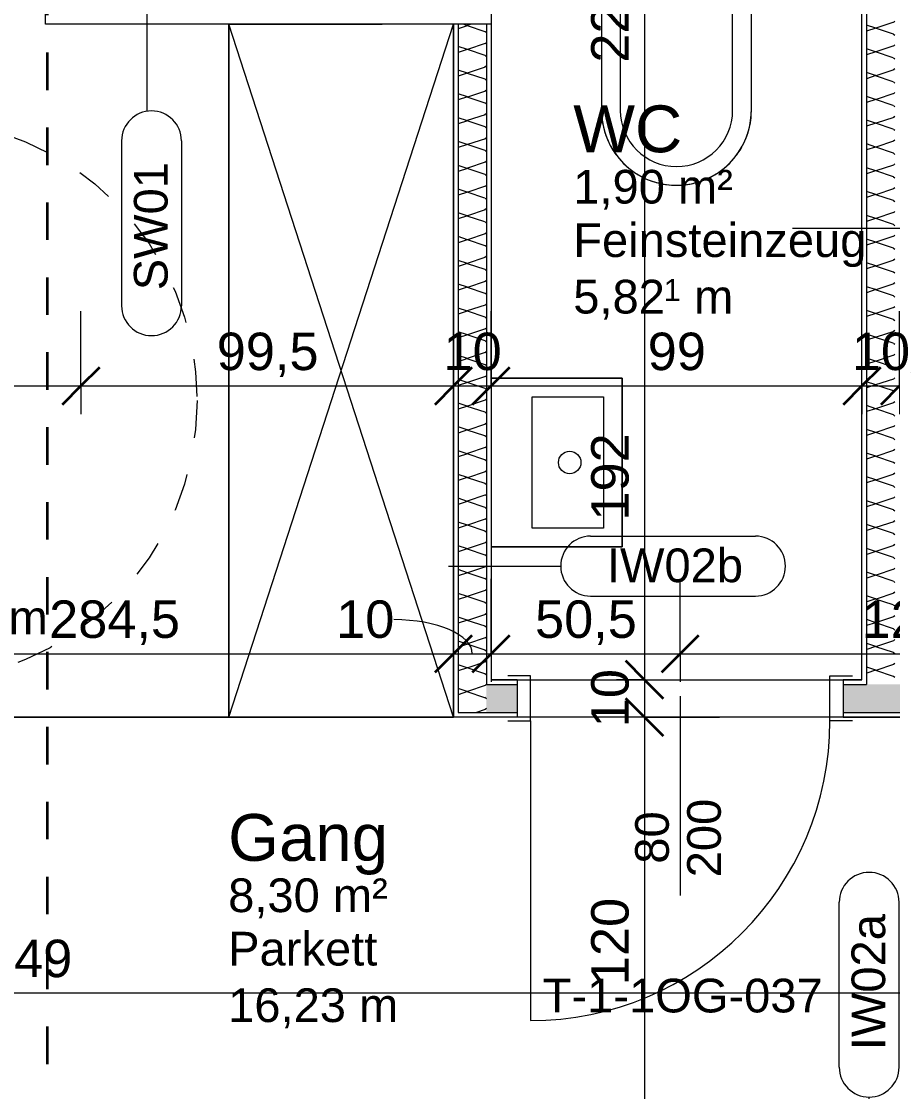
# Model space of a CAD drawing. Header units: metres. Extents: x 3.2 to 50, y 58.8 to 100.4.
# Drawn here: x 22.099 to 24.425, y 75.056 to 77.913 of the extents above; entities that cross this region are included whole.
import ezdxf

# ---------------------------------------------------------------- set-up
doc = ezdxf.new("R2010")
doc.units = ezdxf.units.M
doc.linetypes.add('Strich Punkt Mittel', pattern=[0.015875, 0.00635, -0.004763, 0, -0.004763])
doc.linetypes.add('Verdeckt', pattern=[0.003, 0.002, -0.001])
for name, color, linetype, lineweight in [('A_2D', 7, 'Continuous', 13), ('A_Bemassung-50_', 4, 'Continuous', 9), ('A_Bemassung_', 4, 'Continuous', 9), ('A_Beschriftung_', 7, 'Continuous', 9), ('A_Decken', 8, 'Continuous', 13), ('A_Moebel', 6, 'Continuous', 13), ('A_Raeume', 7, 'Continuous', 13), ('A_Raeume_', 7, 'Continuous', 5), ('A_Raeume_Beschriftung_', 7, 'Continuous', 9), ('A_Raster_', 1, 'Continuous', 9), ('A_Sanitaer', 3, 'Continuous', 13), ('A_Tueren', 31, 'Continuous', 13), ('A_Waende', 7, 'Continuous', 13)]:
    doc.layers.add(name, color=color, linetype=linetype, lineweight=lineweight)
doc.styles.add('Arial_2', font='arial.ttf', dxfattribs={"height": 0.09})
doc.styles.add('Arial_3', font='arial.ttf', dxfattribs={"height": 0.125})
doc.styles.add('Arial_4', font='arial.ttf', dxfattribs={"height": 0.05849})
doc.styles.add('Arial_5', font='arial.ttf', dxfattribs={"height": 0.1})
doc.dimstyles.new('WGA-Bemaßung', dxfattribs={"dimscale": 0.3048, "dimtxt": 0.102026, "dimasz": 0.328084, "dimexe": 0.246063, "dimexo": 0.0625, "dimgap": 0.04101, "dimtad": 1, "dimdec": 1, "dimlfac": 100, "dimrnd": 0.5, "dimdsep": 46, "dimtxsty": 'Arial_5', "dimblk1": 'OBLIQUE', "dimblk2": 'OBLIQUE', "dimsah": 1, "dimcen": 0.09, "dimdle": 0.246063, "dimazin": 2, "dimtfac": 1, "dimtdec": 4, "dimtix": 1, "dimtmove": 0, "dimatfit": 3, "dimfxl": 0.656168, "dimfxlon": 1, "dimtvp": 1, "dimtolj": 1, "dimtzin": 0, "dimarcsym": 2})
doc.dimstyles.new('WGA-Bemaßung_1', dxfattribs={"dimscale": 0.3048, "dimtxt": 0.102026, "dimasz": 0.328084, "dimexe": 0.246063, "dimexo": 0.0625, "dimgap": 0.04101, "dimtad": 1, "dimdec": 1, "dimlfac": 100, "dimrnd": 0.5, "dimdsep": 46, "dimtxsty": 'Arial_5', "dimblk1": 'OBLIQUE', "dimblk2": 'OBLIQUE', "dimsah": 1, "dimcen": 0.09, "dimdle": 0.246063, "dimazin": 2, "dimtfac": 1, "dimtdec": 4, "dimtix": 1, "dimtmove": 2, "dimatfit": 3, "dimfxl": 0.656168, "dimfxlon": 1, "dimtvp": 1, "dimtolj": 1, "dimtzin": 0, "dimarcsym": 2})
doc.dimstyles.new('WGA-Bemaßung_2', dxfattribs={"dimscale": 0.3048, "dimtxt": 0.102026, "dimasz": 0.328084, "dimexe": 0.246063, "dimexo": 0.0625, "dimgap": 0.04101, "dimtad": 1, "dimdec": 1, "dimlfac": 100, "dimrnd": 0.5, "dimdsep": 46, "dimtxsty": 'Arial_5', "dimblk1": 'OBLIQUE', "dimblk2": 'OBLIQUE', "dimsah": 1, "dimcen": 0.09, "dimdle": 0.246063, "dimazin": 2, "dimtfac": 1, "dimtdec": 4, "dimtix": 1, "dimtmove": 1, "dimatfit": 3, "dimfxl": 0.656168, "dimfxlon": 1, "dimtvp": 1, "dimtolj": 1, "dimtzin": 0, "dimarcsym": 2})
doc.dimstyles.new('WGA-Bemaßung_3', dxfattribs={"dimscale": 0.3048, "dimtxt": 0.102026, "dimasz": 0.328084, "dimexe": 0.246063, "dimexo": 0.0625, "dimgap": 0.04101, "dimtad": 1, "dimdec": 1, "dimlfac": 100, "dimrnd": 0.5, "dimdsep": 46, "dimtxsty": 'Arial_5', "dimblk1": 'OBLIQUE', "dimblk2": 'OBLIQUE', "dimsah": 1, "dimcen": 0.09, "dimdle": 0.246063, "dimazin": 2, "dimtfac": 1, "dimtdec": 4, "dimtix": 1, "dimtmove": 0, "dimatfit": 3, "dimfxl": 0.656168, "dimfxlon": 1, "dimtvp": 1, "dimtolj": 1, "dimtzin": 0, "dimarcsym": 2})

# ---------------------------------------------------------------- blocks, each defined once
blk = doc.blocks.new('UZ_D1 - SL_0800x2000_Zimmertür_Stahlzarge_GK-7175609-263_PP_01OG_BT1')
at = {"layer": 'A_Tueren', "lineweight": 5}
for p, q in [((0.4, 0.06), (0.4, 0.86)), ((-0.46, 0.06), (-0.4, 0.06)), ((-0.4, 0.06), (-0.4, -0.06)), ((0.4, 0.06), (0.4, -0.06)), ((0.46, 0.06), (0.4, 0.06)), ((-0.4, -0.06), (-0.46, -0.06)), ((0.4, -0.06), (0.46, -0.06))]:
    blk.add_line(p, q, dxfattribs=at)
blk.add_arc((0.4, 0.06), 0.8, 90, 180, dxfattribs=at)
blk = doc.blocks.new('Sani_WC-Wandbasierend - 400x600-V62-263_PP_01OG_BT1')
at = {"layer": 'A_Sanitaer', "lineweight": 5}
for p, q in [((-0.075, 0.5125), (-0.075, 0.1125)), ((-0.075, 0.5125), (-0.075, 0.1125)), ((-0.025, 0.5125), (-0.025, 0.1725)), ((0.275, 0.1725), (0.275, 0.5125)), ((0.325, 0.1125), (0.325, 0.5125)), ((0.325, 0.1125), (0.325, 0.5125)), ((-0.025, 0.1725), (0.275, 0.1725)), ((-0.075, 0.1125), (0.325, 0.1125))]:
    blk.add_line(p, q, dxfattribs=at)
for radius, start, end in [(0.2, 0, 180), (0.2, 118.3339, 128.1952), (0.2, 112.8529, 118.3339), (0.2, 101.334, 112.8529), (0.2, 97.6033, 101.334), (0.2, 82.3967, 97.6033), (0.2, 78.666, 82.3967), (0.2, 67.1471, 78.666), (0.2, 61.6661, 67.1471), (0.2, 51.8048, 61.6661), (0.15, 0, 180), (0.2, 128.1952, 134.0719), (0.2, 45.9281, 51.8048), (0.2, 143.7338, 149.4915), (0.2, 134.0719, 143.7338), (0.2, 36.2662, 45.9281), (0.2, 30.5085, 36.2662), (0.2, 152.2044, 159.851), (0.2, 149.4915, 152.0709), (0.2, 20.149, 30.5085), (0.2, 159.851, 164.7803), (0.2, 15.2197, 20.149), (0.2, 164.7803, 180), (0.2, 0, 15.2197)]:
    blk.add_arc((0.125, 0.5125), radius, start, end, dxfattribs=at)
blk = doc.blocks.new('Moeb_Schrank - Schrank_2m_60cm-5766265-263_PP_01OG_BT1')
at = {"layer": 'A_Moebel', "color": 8}
for p, q in [((0, 0), (1.85, 0.6)), ((0, 0.6), (1.85, 0)), ((1.85, 0.6), (0, 0.6)), ((0, 0.6), (0, 0)), ((0, 0), (0, 0.6)), ((0, 0.6), (1.85, 0.6)), ((1.85, 0), (1.85, 0.6)), ((1.85, 0.6), (1.85, 0.1907)), ((0, 0), (1.85, 0)), ((1.85, 0), (0, 0))]:
    blk.add_line(p, q, dxfattribs=at)
blk = doc.blocks.new('Sani_Handwaschbecken_Wandbasiert_eckig - 450 x 350-V70-263_PP_01OG_BT1')
at = {"layer": 'A_Sanitaer', "lineweight": 5}
for p, q in [((0.3476, 0.4), (-0.1024, 0.4)), ((-0.1024, 0.4), (-0.1024, 0.05)), ((-0.1024, 0.05), (-0.1024, 0.4)), ((-0.1024, 0.4), (0.3476, 0.4)), ((0.3476, 0.05), (0.3476, 0.4)), ((0.3476, 0.4), (0.3476, 0.05)), ((-0.0524, 0.16), (-0.0524, 0.35)), ((-0.0524, 0.35), (0.2976, 0.35)), ((0.2976, 0.35), (0.2976, 0.16)), ((0.2976, 0.16), (-0.0524, 0.16))]:
    blk.add_line(p, q, dxfattribs=at)
blk.add_circle((0.1226, 0.26), 0.03, dxfattribs=at)
blk = doc.blocks.new('DIMBLOCK137-263_PP_01OG_BT1')
at = {"layer": 'A_Bemassung-50_', "transparency": 16777216}
for p, q in [((20.4077, 76.9398), (20.4077, 77.1398)), ((22.2577, 76.9398), (22.2577, 77.1398)), ((20.4077, 76.9398), (22.2577, 76.9398)), ((20.4077, 76.9398), (20.4077, 76.8648)), ((22.2577, 76.9398), (22.2577, 76.8648))]:
    blk.add_line(p, q, dxfattribs=at)
at = {"layer": 'A_Bemassung-50_', "lineweight": 35, "transparency": 16777216}
for p, q in [((20.4077, 76.9398), (20.4577, 76.9898)), ((22.2577, 76.9398), (22.3077, 76.9898)), ((20.4077, 76.9398), (20.3577, 76.8898)), ((22.2577, 76.9398), (22.2077, 76.8898))]:
    blk.add_line(p, q, dxfattribs=at)
at = {"layer": 'A_Bemassung-50_', "color": 0, "transparency": 16777216, "insert": (21.2173, 77.0821), "char_height": 0.1, "width": 0.276883, "attachment_point": 1, "line_spacing_factor": 0.941778, "style": 'Arial_5'}
blk.add_mtext('185', dxfattribs=at)
blk = doc.blocks.new('_Oblique')
at = {"color": 0, "linetype": 'ByBlock', "lineweight": -2}
blk.add_line((-0.5, -0.5), (0.5, 0.5), dxfattribs=at)
blk = doc.blocks.new('DIMBLOCK138-263_PP_01OG_BT1')
at = {"layer": 'A_Bemassung-50_', "transparency": 16777216}
for p, q in [((22.2577, 76.9398), (22.2577, 77.1398)), ((23.2527, 76.9398), (23.2527, 77.1398)), ((22.2577, 76.9398), (23.2527, 76.9398)), ((22.2577, 76.9398), (22.2577, 76.8648)), ((23.2527, 76.9398), (23.2527, 76.8648))]:
    blk.add_line(p, q, dxfattribs=at)
at = {"layer": 'A_Bemassung-50_', "lineweight": 35, "transparency": 16777216}
for p, q in [((22.2577, 76.9398), (22.3077, 76.9898)), ((23.2527, 76.9398), (23.3027, 76.9898)), ((22.2577, 76.9398), (22.2077, 76.8898)), ((23.2527, 76.9398), (23.2027, 76.8898))]:
    blk.add_line(p, q, dxfattribs=at)
at = {"layer": 'A_Bemassung-50_', "color": 0, "transparency": 16777216, "insert": (22.6202, 77.0821), "char_height": 0.1, "width": 0.323972, "attachment_point": 1, "line_spacing_factor": 0.941778, "style": 'Arial_5'}
blk.add_mtext('99,5', dxfattribs=at)
blk = doc.blocks.new('DIMBLOCK139-263_PP_01OG_BT1')
at = {"layer": 'A_Bemassung-50_', "transparency": 16777216}
for p, q in [((23.2527, 76.9398), (23.2527, 77.1398)), ((23.3527, 76.9398), (23.3527, 77.1398)), ((23.2527, 76.9398), (23.3527, 76.9398)), ((23.2527, 76.9398), (23.2527, 76.8648)), ((23.3527, 76.9398), (23.3527, 76.8648))]:
    blk.add_line(p, q, dxfattribs=at)
at = {"layer": 'A_Bemassung-50_', "lineweight": 35, "transparency": 16777216}
for p, q in [((23.2527, 76.9398), (23.3027, 76.9898)), ((23.3527, 76.9398), (23.4027, 76.9898)), ((23.2527, 76.9398), (23.2027, 76.8898)), ((23.3527, 76.9398), (23.3027, 76.8898))]:
    blk.add_line(p, q, dxfattribs=at)
at = {"layer": 'A_Bemassung-50_', "color": 0, "transparency": 16777216, "insert": (23.2258, 77.0821), "char_height": 0.1, "width": 0.184588, "attachment_point": 1, "line_spacing_factor": 0.941778, "style": 'Arial_5'}
blk.add_mtext('10', dxfattribs=at)
blk = doc.blocks.new('DIMBLOCK140-263_PP_01OG_BT1')
at = {"layer": 'A_Bemassung-50_', "transparency": 16777216}
for p, q in [((23.3527, 76.9398), (23.3527, 77.1398)), ((24.3432, 76.9398), (24.3432, 77.1398)), ((23.3527, 76.9398), (24.3432, 76.9398)), ((23.3527, 76.9398), (23.3527, 76.8648)), ((24.3432, 76.9398), (24.3432, 76.8648))]:
    blk.add_line(p, q, dxfattribs=at)
at = {"layer": 'A_Bemassung-50_', "lineweight": 35, "transparency": 16777216}
for p, q in [((23.3527, 76.9398), (23.4027, 76.9898)), ((24.3432, 76.9398), (24.3932, 76.9898)), ((23.3527, 76.9398), (23.3027, 76.8898)), ((24.3432, 76.9398), (24.2932, 76.8898))]:
    blk.add_line(p, q, dxfattribs=at)
at = {"layer": 'A_Bemassung-50_', "color": 0, "transparency": 16777216, "insert": (23.771, 77.0821), "char_height": 0.1, "width": 0.184588, "attachment_point": 1, "line_spacing_factor": 0.941778, "style": 'Arial_5'}
blk.add_mtext('99', dxfattribs=at)
blk = doc.blocks.new('DIMBLOCK141-263_PP_01OG_BT1')
at = {"layer": 'A_Bemassung-50_', "transparency": 16777216}
for p, q in [((24.3432, 76.9398), (24.3432, 77.1398)), ((24.4432, 76.9398), (24.4432, 77.1398)), ((24.3432, 76.9398), (24.4432, 76.9398)), ((24.3432, 76.9398), (24.3432, 76.8648)), ((24.4432, 76.9398), (24.4432, 76.8648))]:
    blk.add_line(p, q, dxfattribs=at)
at = {"layer": 'A_Bemassung-50_', "lineweight": 35, "transparency": 16777216}
for p, q in [((24.3432, 76.9398), (24.3932, 76.9898)), ((24.4432, 76.9398), (24.4932, 76.9898)), ((24.3432, 76.9398), (24.2932, 76.8898)), ((24.4432, 76.9398), (24.3932, 76.8898))]:
    blk.add_line(p, q, dxfattribs=at)
at = {"layer": 'A_Bemassung-50_', "color": 0, "transparency": 16777216, "insert": (24.3163, 77.0821), "char_height": 0.1, "width": 0.184588, "attachment_point": 1, "line_spacing_factor": 0.941778, "style": 'Arial_5'}
blk.add_mtext('10', dxfattribs=at)
blk = doc.blocks.new('DIMBLOCK142-263_PP_01OG_BT1')
at = {"layer": 'A_Bemassung-50_', "transparency": 16777216}
for p, q in [((24.4432, 76.9398), (24.4432, 77.1398)), ((27.2977, 76.9398), (27.2977, 77.1398)), ((24.4432, 76.9398), (27.2977, 76.9398)), ((24.4432, 76.9398), (24.4432, 76.8648)), ((27.2977, 76.9398), (27.2977, 76.8648))]:
    blk.add_line(p, q, dxfattribs=at)
at = {"layer": 'A_Bemassung-50_', "lineweight": 35, "transparency": 16777216}
for p, q in [((24.4432, 76.9398), (24.4932, 76.9898)), ((27.2977, 76.9398), (27.3477, 76.9898)), ((24.4432, 76.9398), (24.3932, 76.8898)), ((27.2977, 76.9398), (27.2477, 76.8898))]:
    blk.add_line(p, q, dxfattribs=at)
at = {"layer": 'A_Bemassung-50_', "color": 0, "transparency": 16777216, "insert": (25.697, 77.0821), "char_height": 0.1, "width": 0.416266, "attachment_point": 1, "line_spacing_factor": 0.941778, "style": 'Arial_5'}
blk.add_mtext('285,5', dxfattribs=at)
blk = doc.blocks.new('DIMBLOCK198-263_PP_01OG_BT1')
at = {"layer": 'A_Bemassung-50_', "lineweight": 35, "transparency": 16777216}
for p, q in [((23.7624, 78.3005), (23.7124, 78.3505)), ((23.7624, 78.3005), (23.8124, 78.2505)), ((23.7624, 78.0755), (23.7124, 78.1255)), ((23.7624, 78.0755), (23.8124, 78.0255))]:
    blk.add_line(p, q, dxfattribs=at)
at = {"layer": 'A_Bemassung-50_', "transparency": 16777216}
for p, q in [((23.7624, 78.3005), (23.6874, 78.3005)), ((23.7624, 78.3005), (23.7624, 78.0755)), ((23.7624, 78.3005), (23.9624, 78.3005)), ((23.7624, 78.0755), (23.6874, 78.0755)), ((23.7624, 78.0755), (23.9624, 78.0755))]:
    blk.add_line(p, q, dxfattribs=at)
blk.add_ellipse((23.7624, 78.0728), major_axis=(0, 0.1152), ratio=0.789965, start_param=0, end_param=1.570796, dxfattribs=at)
at = {"layer": 'A_Bemassung-50_', "color": 0, "transparency": 16777216, "insert": (23.6201, 77.8029), "char_height": 0.1, "width": 0.323972, "attachment_point": 1, "rotation": 90, "line_spacing_factor": 0.941778, "style": 'Arial_5'}
blk.add_mtext('22,5', dxfattribs=at)
blk = doc.blocks.new('DIMBLOCK199-263_PP_01OG_BT1')
at = {"layer": 'A_Bemassung-50_', "lineweight": 35, "transparency": 16777216}
for p, q in [((23.7624, 78.0755), (23.7124, 78.1255)), ((23.7624, 78.0755), (23.8124, 78.0255)), ((23.7624, 76.1555), (23.7124, 76.2055)), ((23.7624, 76.1555), (23.8124, 76.1055))]:
    blk.add_line(p, q, dxfattribs=at)
at = {"layer": 'A_Bemassung-50_', "transparency": 16777216}
for p, q in [((23.7624, 78.0755), (23.6874, 78.0755)), ((23.7624, 78.0755), (23.7624, 76.1555)), ((23.7624, 78.0755), (23.9624, 78.0755)), ((23.7624, 76.1555), (23.6874, 76.1555)), ((23.7624, 76.1555), (23.9624, 76.1555))]:
    blk.add_line(p, q, dxfattribs=at)
at = {"layer": 'A_Bemassung-50_', "color": 0, "transparency": 16777216, "insert": (23.6201, 76.5803), "char_height": 0.1, "width": 0.276883, "attachment_point": 1, "rotation": 90, "line_spacing_factor": 0.941778, "style": 'Arial_5'}
blk.add_mtext('192', dxfattribs=at)
blk = doc.blocks.new('DIMBLOCK200-263_PP_01OG_BT1')
at = {"layer": 'A_Bemassung-50_', "lineweight": 35, "transparency": 16777216}
for p, q in [((23.7624, 76.1555), (23.7124, 76.2055)), ((23.7624, 76.1555), (23.8124, 76.1055)), ((23.7624, 76.0555), (23.7124, 76.1055)), ((23.7624, 76.0555), (23.8124, 76.0055))]:
    blk.add_line(p, q, dxfattribs=at)
at = {"layer": 'A_Bemassung-50_', "transparency": 16777216}
for p, q in [((23.7624, 76.1555), (23.6874, 76.1555)), ((23.7624, 76.1555), (23.7624, 76.0555)), ((23.7624, 76.1555), (23.9624, 76.1555)), ((23.7624, 76.0555), (23.6874, 76.0555)), ((23.7624, 76.0555), (23.9624, 76.0555))]:
    blk.add_line(p, q, dxfattribs=at)
at = {"layer": 'A_Bemassung-50_', "color": 0, "transparency": 16777216, "insert": (23.6201, 76.0286), "char_height": 0.1, "width": 0.184588, "attachment_point": 1, "rotation": 90, "line_spacing_factor": 0.941778, "style": 'Arial_5'}
blk.add_mtext('10', dxfattribs=at)
blk = doc.blocks.new('DIMBLOCK201-263_PP_01OG_BT1')
at = {"layer": 'A_Bemassung-50_', "lineweight": 35, "transparency": 16777216}
for p, q in [((23.7624, 76.0555), (23.7124, 76.1055)), ((23.7624, 76.0555), (23.8124, 76.0055)), ((23.7624, 74.8555), (23.7124, 74.9055)), ((23.7624, 74.8555), (23.8124, 74.8055))]:
    blk.add_line(p, q, dxfattribs=at)
at = {"layer": 'A_Bemassung-50_', "transparency": 16777216}
for p, q in [((23.7624, 76.0555), (23.6874, 76.0555)), ((23.7624, 76.0555), (23.7624, 74.8555)), ((23.7624, 76.0555), (23.9624, 76.0555)), ((23.7624, 74.8555), (23.6874, 74.8555)), ((23.7624, 74.8555), (23.9624, 74.8555))]:
    blk.add_line(p, q, dxfattribs=at)
at = {"layer": 'A_Bemassung-50_', "color": 0, "transparency": 16777216, "insert": (23.6201, 75.3401), "char_height": 0.1, "width": 0.276883, "attachment_point": 1, "rotation": 90, "line_spacing_factor": 0.941778, "style": 'Arial_5'}
blk.add_mtext('120', dxfattribs=at)
blk = doc.blocks.new('BS_Wand_Lollipop - links_unten-2026911-263_PP_01OG_BT1')
at = {"layer": 'A_Beschriftung_'}
for p, q in [((-0.00467, 0.001367), (-0.01347, 0.001367)), ((-0.003087, 0), (0.003, 0)), ((-0.00467, -0.001833), (-0.01347, -0.001833))]:
    blk.add_line(p, q, dxfattribs=at)
for centre, start, end in [((-0.01347, -0.000233), 90, 270), ((-0.00467, -0.000233), 270, 90)]:
    blk.add_arc(centre, 0.0016, start, end, dxfattribs=at)
blk = doc.blocks.new('DIMBLOCK345-263_PP_01OG_BT1')
at = {"layer": 'A_Bemassung-50_', "transparency": 16777216}
for p, q in [((28.8227, 75.3192), (28.8227, 75.5192)), ((15.3327, 75.3192), (15.3327, 75.3942)), ((15.3327, 75.3192), (28.8227, 75.3192)), ((15.3327, 75.3192), (15.3327, 75.1192)), ((28.8227, 75.3192), (28.8227, 75.2442))]:
    blk.add_line(p, q, dxfattribs=at)
at = {"layer": 'A_Bemassung-50_', "lineweight": 35, "transparency": 16777216}
for p, q in [((15.3327, 75.3192), (15.3827, 75.3692)), ((28.8227, 75.3192), (28.8727, 75.3692)), ((15.3327, 75.3192), (15.2827, 75.2692)), ((28.8227, 75.3192), (28.7727, 75.2692))]:
    blk.add_line(p, q, dxfattribs=at)
at = {"layer": 'A_Bemassung-50_', "color": 0, "transparency": 16777216, "insert": (21.9238, 75.4615), "char_height": 0.1, "width": 0.369177, "attachment_point": 1, "line_spacing_factor": 0.941778, "style": 'Arial_5'}
blk.add_mtext('1349', dxfattribs=at)
blk = doc.blocks.new('DIMBLOCK363-263_PP_01OG_BT1')
at = {"layer": 'A_Bemassung-50_', "transparency": 16777216}
for p, q in [((20.4077, 76.2249), (20.4077, 76.4249)), ((23.2527, 76.2249), (23.2527, 76.4249)), ((20.4077, 76.2249), (23.2527, 76.2249)), ((20.4077, 76.2249), (20.4077, 76.1499)), ((23.2527, 76.2249), (23.2527, 76.1499))]:
    blk.add_line(p, q, dxfattribs=at)
at = {"layer": 'A_Bemassung-50_', "lineweight": 35, "transparency": 16777216}
for p, q in [((20.4077, 76.2249), (20.4577, 76.2749)), ((23.2527, 76.2249), (23.3027, 76.2749)), ((20.4077, 76.2249), (20.3577, 76.1749)), ((23.2527, 76.2249), (23.2027, 76.1749))]:
    blk.add_line(p, q, dxfattribs=at)
at = {"layer": 'A_Bemassung-50_', "color": 0, "transparency": 16777216, "insert": (22.1726, 76.3672), "char_height": 0.1, "width": 0.416266, "attachment_point": 1, "line_spacing_factor": 0.941778, "style": 'Arial_5'}
blk.add_mtext('284,5', dxfattribs=at)
blk = doc.blocks.new('DIMBLOCK364-263_PP_01OG_BT1')
at = {"layer": 'A_Bemassung-50_', "transparency": 16777216}
for p, q in [((23.2527, 76.2249), (23.2527, 76.4249)), ((23.3527, 76.2249), (23.3527, 76.4249)), ((23.2527, 76.2249), (23.3527, 76.2249)), ((23.2527, 76.2249), (23.2527, 76.1499)), ((23.3527, 76.2249), (23.3527, 76.1499))]:
    blk.add_line(p, q, dxfattribs=at)
at = {"layer": 'A_Bemassung-50_', "lineweight": 35, "transparency": 16777216}
for p, q in [((23.2527, 76.2249), (23.3027, 76.2749)), ((23.3527, 76.2249), (23.4027, 76.2749)), ((23.2527, 76.2249), (23.2027, 76.1749)), ((23.3527, 76.2249), (23.3027, 76.1749))]:
    blk.add_line(p, q, dxfattribs=at)
at = {"layer": 'A_Bemassung-50_', "transparency": 16777216}
blk.add_ellipse((23.0929, 76.2249), major_axis=(0.2098, 0), ratio=0.433694, start_param=0, end_param=1.570796, dxfattribs=at)
at = {"layer": 'A_Bemassung-50_', "color": 0, "transparency": 16777216, "insert": (22.9391, 76.3672), "char_height": 0.1, "width": 0.184588, "attachment_point": 1, "line_spacing_factor": 0.941778, "style": 'Arial_5'}
blk.add_mtext('10', dxfattribs=at)
blk = doc.blocks.new('DIMBLOCK365-263_PP_01OG_BT1')
at = {"layer": 'A_Bemassung-50_', "transparency": 16777216}
for p, q in [((23.3527, 76.2249), (23.3527, 76.4249)), ((23.8577, 76.2249), (23.8577, 76.4249)), ((23.3527, 76.2249), (23.8577, 76.2249)), ((23.3527, 76.2249), (23.3527, 76.1499)), ((23.8577, 76.2249), (23.8577, 76.1499))]:
    blk.add_line(p, q, dxfattribs=at)
at = {"layer": 'A_Bemassung-50_', "lineweight": 35, "transparency": 16777216}
for p, q in [((23.3527, 76.2249), (23.4027, 76.2749)), ((23.8577, 76.2249), (23.9077, 76.2749)), ((23.3527, 76.2249), (23.3027, 76.1749)), ((23.8577, 76.2249), (23.8077, 76.1749))]:
    blk.add_line(p, q, dxfattribs=at)
at = {"layer": 'A_Bemassung-50_', "color": 0, "transparency": 16777216, "insert": (23.4702, 76.3672), "char_height": 0.1, "width": 0.323972, "attachment_point": 1, "line_spacing_factor": 0.941778, "style": 'Arial_5'}
blk.add_mtext('50,5', dxfattribs=at)
blk = doc.blocks.new('DIMBLOCK366-263_PP_01OG_BT1')
at = {"layer": 'A_Bemassung-50_', "transparency": 16777216}
for p, q in [((23.8577, 76.2249), (23.8577, 76.4249)), ((25.0577, 76.2249), (25.0577, 76.4249)), ((23.8577, 76.2249), (25.0577, 76.2249)), ((23.8577, 76.2249), (23.8577, 76.1499)), ((25.0577, 76.2249), (25.0577, 76.1499))]:
    blk.add_line(p, q, dxfattribs=at)
at = {"layer": 'A_Bemassung-50_', "lineweight": 35, "transparency": 16777216}
for p, q in [((23.8577, 76.2249), (23.9077, 76.2749)), ((25.0577, 76.2249), (25.1077, 76.2749)), ((23.8577, 76.2249), (23.8077, 76.1749)), ((25.0577, 76.2249), (25.0077, 76.1749))]:
    blk.add_line(p, q, dxfattribs=at)
at = {"layer": 'A_Bemassung-50_', "color": 0, "transparency": 16777216, "insert": (24.3423, 76.3672), "char_height": 0.1, "width": 0.276883, "attachment_point": 1, "line_spacing_factor": 0.941778, "style": 'Arial_5'}
blk.add_mtext('120', dxfattribs=at)
blk = doc.blocks.new('BS_Tuer_PP - unten-10002439-263_PP_01OG_BT1')
at = {"layer": 'A_Beschriftung_'}
blk.add_line((0, 0.000124), (0, -0.010513), dxfattribs=at)
blk = doc.blocks.new('BS_Wand_Lollipop - rechts_oben-2026913-263_PP_01OG_BT1')
at = {"layer": 'A_Beschriftung_'}
for p, q in [((0.0046, 0.0016), (0.0134, 0.0016)), ((-0.003, 0), (0.003, 0)), ((0.0046, -0.0016), (0.0134, -0.0016))]:
    blk.add_line(p, q, dxfattribs=at)
for centre, start, end in [((0.0046, 0), 90, 270), ((0.0134, 0), 270, 90)]:
    blk.add_arc(centre, 0.0016, start, end, dxfattribs=at)

msp = doc.modelspace()

# ---------------------------------------------------------------- hatches: boundary and pattern name
at = {"layer": 'A_Waende', "lineweight": 5}
h = msp.add_hatch(dxfattribs=at)
h.set_pattern_fill('FP_108', color=250, angle=45, style=0, pattern_type=2)
h.set_pattern_definition([(135, (24.44327, 77.22737), (-0.254, 0.1270034), [0.02245, -0.15715]), (135, (24.33225, 77.276165), (-0.254, 0.1270034), [0.02245, -0.15715]), (135, (24.44327, 77.29101), (-0.254, 0.1270034), [0.02245, -0.15715]), (135, (24.33154, 77.3391), (-0.254, 0.1270034), [0.02245, -0.15715]), (161.565, (24.427004, 77.243638), (-0.5079977, 0.1270007), [0.0502, -0.35141]), (161.565, (24.379628, 77.2599), (-0.5079977, 0.1270007), [0.0502, -0.35141]), (161.565, (24.427004, 77.307277), (-0.5079977, 0.1270007), [0.0502, -0.35141]), (161.565, (24.379628, 77.32354), (-0.5079977, 0.1270007), [0.0502, -0.35141]), (225, (24.33225, 77.24364), (0.254, 0.1270034), [0.02245, -0.15715]), (225, (24.44327, 77.29101), (0.254, 0.1270034), [0.02245, -0.15715]), (225, (24.33225, 77.30728), (0.254, 0.1270034), [0.02245, -0.15715]), (225, (24.44327, 77.35465), (0.254, 0.1270034), [0.02245, -0.15715]), (198.435, (24.379628, 77.2599), (0.5079977, 0.1270007), [0.0502, -0.35141]), (198.435, (24.42771, 77.275457), (0.5079977, 0.1270007), [0.0502, -0.35141]), (198.435, (24.379628, 77.32354), (0.5079977, 0.1270007), [0.0502, -0.35141]), (198.435, (24.42771, 77.339097), (0.5079977, 0.1270007), [0.0502, -0.35141])])
h.paths.add_polyline_path([(24.4307, 76.143), (24.4307, 78.3005), (24.3557, 78.3005), (24.3558, 76.143), (24.4306, 76.143)])
h = msp.add_hatch(dxfattribs=at)
h.set_pattern_fill('FP_110', color=250, angle=45, style=0, pattern_type=2)
h.set_pattern_definition([(135, (23.3522, 76.98059), (-0.254, 0.1270034), [0.02245, -0.15715]), (135, (23.24119, 77.02797), (-0.254, 0.1270034), [0.02245, -0.15715]), (135, (23.3522, 77.04423), (-0.254, 0.1270034), [0.02245, -0.15715]), (135, (23.24119, 77.09161), (-0.254, 0.1270034), [0.02245, -0.15715]), (161.565, (23.336645, 76.99615), (-0.5079977, 0.1270007), [0.0502, -0.35141]), (161.565, (23.28927, 77.012414), (-0.5079977, 0.1270007), [0.0502, -0.35141]), (161.565, (23.336645, 77.05979), (-0.5079977, 0.1270007), [0.0502, -0.35141]), (161.565, (23.28927, 77.076053), (-0.5079977, 0.1270007), [0.0502, -0.35141]), (225, (23.24189, 76.99615), (0.254, 0.1270034), [0.02245, -0.15715]), (225, (23.3522, 77.04423), (0.254, 0.1270034), [0.02245, -0.15715]), (225, (23.24189, 77.05979), (0.254, 0.1270034), [0.02245, -0.15715]), (225, (23.35291, 77.10717), (0.254, 0.1270034), [0.02245, -0.15715]), (198.435, (23.28927, 77.012414), (0.5079977, 0.1270007), [0.0502, -0.35141]), (198.435, (23.336645, 77.028677), (0.5079977, 0.1270007), [0.0502, -0.35141]), (198.435, (23.28927, 77.076053), (0.5079977, 0.1270007), [0.0502, -0.35141]), (198.435, (23.337352, 77.09161), (0.5079977, 0.1270007), [0.0502, -0.35141])])
h.paths.add_polyline_path([(23.2652, 76.068), (23.3402, 76.068), (23.3402, 77.9055), (23.2652, 77.9055), (23.2652, 77.0183)])
h = msp.add_hatch(dxfattribs=at)
h.set_pattern_fill('FP_111', color=250, angle=-135, style=0, pattern_type=2)
h.set_pattern_definition([(225, (25.274825, 76.1554), (-0.1270034, -0.254), [0.02245, -0.15715]), (225, (25.22745, 76.044385), (-0.1270034, -0.254), [0.02245, -0.15715]), (225, (25.211185, 76.1554), (-0.1270034, -0.254), [0.02245, -0.15715]), (225, (25.16381, 76.044385), (-0.1270034, -0.254), [0.02245, -0.15715]), (251.565, (25.25927, 76.139844), (-0.1270007, -0.50799766), [0.0502, -0.35141]), (251.565, (25.243712, 76.09176), (-0.1270007, -0.50799766), [0.0502, -0.35141]), (251.565, (25.19563, 76.139844), (-0.1270007, -0.50799766), [0.0502, -0.35141]), (251.565, (25.180072, 76.09176), (-0.1270007, -0.50799766), [0.0502, -0.35141]), (315, (25.25998, 76.044385), (-0.1270034, 0.254), [0.02245, -0.15715]), (315, (25.211185, 76.1554), (-0.1270034, 0.254), [0.02245, -0.15715]), (315, (25.19634, 76.044385), (-0.1270034, 0.254), [0.02245, -0.15715]), (315, (25.14825, 76.15611), (-0.1270034, 0.254), [0.02245, -0.15715]), (288.435, (25.243712, 76.09176), (-0.1270007, 0.50799766), [0.0502, -0.35141]), (288.435, (25.22745, 76.139137), (-0.1270007, 0.50799766), [0.0502, -0.35141]), (288.435, (25.180072, 76.09176), (-0.1270007, 0.50799766), [0.0502, -0.35141]), (288.435, (25.164516, 76.139844), (-0.1270007, 0.50799766), [0.0502, -0.35141])])
h.paths.add_polyline_path([(27.1977, 76.068), (27.2102, 76.068), (27.2102, 76.143), (25.4927, 76.143), (25.4927, 76.068), (26.597, 76.068)])
h.paths.add_polyline_path([(24.4307, 76.068), (24.6227, 76.068), (24.6227, 76.143), (24.2927, 76.143), (24.2927, 76.068), (24.4302, 76.068)])
h.paths.add_polyline_path([(23.3527, 76.068), (23.4227, 76.068), (23.4227, 76.143), (23.3402, 76.143), (23.3402, 76.068)])

# ---------------------------------------------------------------- linework, layer by layer
at = {"layer": 'A_2D', "linetype": 'Verdeckt', "lineweight": 5}
msp.add_circle((21.8177, 76.9005), 0.75, dxfattribs=at)
at = {"layer": 'A_Decken'}
for p, q in [((23.2527, 76.0555), (23.2527, 77.9055)), ((23.3527, 77.0183), (23.3527, 76.1555)), ((24.2927, 76.0555), (23.4227, 76.0555))]:
    msp.add_line(p, q, dxfattribs=at)
at = {"layer": 'A_Raeume', "color": 8, "linetype": 'Verdeckt'}
for p, q in [((21.0077, 76.0555), (22.6527, 76.0555)), ((22.6527, 76.0555), (23.2527, 76.0555))]:
    msp.add_line(p, q, dxfattribs=at)
at = {"layer": 'A_Raeume_', "flags": 128}
for points in [[(23.2527, 77.9055), (22.1627, 77.9055), (22.1627, 78.238), (20.4077, 78.238), (20.4077, 76.0555), (23.2527, 76.0555)], [(23.3527, 78.0755), (23.3527, 77.953), (23.3527, 77.9055), (23.3527, 77.9039), (23.3527, 76.1933), (23.3527, 76.1555), (24.3432, 76.1555), (24.3432, 78.0755)], [(20.2827, 74.8555), (22.1677, 74.8555), (25.3941, 74.8555), (27.1977, 74.8555), (27.1977, 76.0555), (24.3932, 76.0555), (23.3027, 76.0555), (23.1497, 76.0555), (20.3452, 76.0555), (20.2827, 76.0555)]]:
    msp.add_lwpolyline(points, close=True, dxfattribs=at)
at = {"layer": 'A_Raster_', "linetype": 'Strich Punkt Mittel', "lineweight": 35}
msp.add_line((22.1677, 94.2296), (22.1677, 59.9489), dxfattribs=at)
at = {"layer": 'A_Waende'}
for p, q in [((23.3527, 78.3005), (23.3527, 77.0183)), ((22.1627, 77.9055), (22.1627, 78.238)), ((24.3557, 78.1005), (24.3557, 76.143)), ((24.3432, 76.1555), (24.3432, 78.0755)), ((23.3527, 77.9055), (22.1627, 77.9055)), ((23.2652, 77.9055), (23.2652, 76.068)), ((23.3402, 77.9055), (23.3402, 76.143)), ((23.3402, 76.143), (23.4227, 76.143)), ((23.4227, 76.1555), (23.3527, 76.1555)), ((23.4227, 76.1555), (23.4227, 76.143)), ((24.3432, 76.1555), (24.2927, 76.1555)), ((24.2927, 76.1555), (24.2927, 76.143)), ((24.2927, 76.143), (24.3557, 76.143)), ((23.4227, 76.0555), (23.2527, 76.0555)), ((23.2652, 76.068), (23.4227, 76.068)), ((23.4227, 76.068), (23.4227, 76.0555)), ((24.2927, 76.068), (24.2927, 76.0555)), ((24.2927, 76.068), (24.6227, 76.068)), ((24.2927, 76.0555), (24.6227, 76.0555))]:
    msp.add_line(p, q, dxfattribs=at)
at = {"layer": 'A_Waende', "color": 250, "lineweight": 5}
for p, q in [((23.4227, 76.143), (23.4227, 76.068)), ((24.2927, 76.143), (24.2927, 76.068))]:
    msp.add_line(p, q, dxfattribs=at)

# ---------------------------------------------------------------- block references
at = {"layer": 'A_Beschriftung_', "xscale": 49.99999999999998, "yscale": 49.99999999999998, "zscale": 49.99999999999998, "rotation": 89.99999999999991}
for name, p in [('BS_Wand_Lollipop - links_unten-2026911-263_PP_01OG_BT1', (22.4344, 77.8276)), ('BS_Wand_Lollipop - rechts_oben-2026913-263_PP_01OG_BT1', (24.3624, 74.8913))]:
    msp.add_blockref(name, p, dxfattribs=at)
at = {"layer": 'A_Beschriftung_', "xscale": 49.99999999999998, "yscale": 49.99999999999998, "zscale": 49.99999999999998}
for name, p in [('BS_Wand_Lollipop - rechts_oben-2026913-263_PP_01OG_BT1', (24.3074, 77.3609)), ('BS_Wand_Lollipop - rechts_oben-2026913-263_PP_01OG_BT1', (23.3887, 76.4589)), ('BS_Tuer_PP - unten-10002439-263_PP_01OG_BT1', (23.8577, 76.1055))]:
    msp.add_blockref(name, p, dxfattribs=at)
at = {"layer": 'A_Moebel', "color": 8, "rotation": 89.99999999999979}
msp.add_blockref('Moeb_Schrank - Schrank_2m_60cm-5766265-263_PP_01OG_BT1', (23.2527, 76.0555), dxfattribs=at)
at = {"layer": 'A_Sanitaer'}
for name, p, rotation in [('Sani_WC-Wandbasierend - 400x600-V62-263_PP_01OG_BT1', (23.9729, 78.188), 180), ('Sani_Handwaschbecken_Wandbasiert_eckig - 450 x 350-V70-263_PP_01OG_BT1', (23.3027, 76.8581), 269.9999999999974)]:
    msp.add_blockref(name, p, dxfattribs=dict(at, rotation=rotation))
at = {"layer": 'A_Tueren', "rotation": 180}
msp.add_blockref('UZ_D1 - SL_0800x2000_Zimmertür_Stahlzarge_GK-7175609-263_PP_01OG_BT1', (23.8577, 76.1055), dxfattribs=at)

# ---------------------------------------------------------------- texts
at = {"layer": 'A_Beschriftung_', "char_height": 0.09, "attachment_point": 1, "rotation": 90, "style": 'Arial_2'}
for s, insert, width in [('SW01', (22.399, 77.1952), 0.420886), ('200', (23.8764, 75.628), 0.252532), ('80', (23.7375, 75.6644), 0.168354), ('IW02a', (24.3153, 75.1665), 0.43692)]:
    msp.add_mtext(s, dxfattribs=dict(at, insert=insert, width=width))
at = {"layer": 'A_Beschriftung_', "char_height": 0.09, "attachment_point": 1, "style": 'Arial_2'}
for s, insert, width in [('IW02b', (23.6623, 76.5059), 0.440928), ('T-1-1OG-037', (23.4908, 75.3573), 0.889873)]:
    msp.add_mtext(s, dxfattribs=dict(at, insert=insert, width=width))
at = {"layer": 'A_Raeume_Beschriftung_', "attachment_point": 1}
for s, insert, char_height, width, style in [('WC', (23.5723, 77.6886), 0.125, 0.360759, 'Arial_3'), ('1,90 m²', (23.5723, 77.5167), 0.09, 0.505063, 'Arial_2'), ('Feinsteinzeug', (23.5723, 77.3741), 0.09, 0.909915, 'Arial_2'), ('5,82', (23.5723, 77.2232), 0.09, 0.292616, 'Arial_2'), ('1', (23.8137, 77.2251), 0.0585, 0.056118, 'Arial_4'), (' m', (23.86, 77.2232), 0.09, 0.164346, 'Arial_2'), (' m', (22.0292, 76.3666), 0.09, 0.164346, 'Arial_2'), ('Gang', (22.6507, 75.797), 0.125, 0.51308, 'Arial_3'), ('8,30 m²', (22.6507, 75.6251), 0.09, 0.505063, 'Arial_2'), ('Parkett', (22.6507, 75.4825), 0.09, 0.464979, 'Arial_2'), ('16,23 m', (22.6507, 75.3316), 0.09, 0.541139, 'Arial_2')]:
    msp.add_mtext(s, dxfattribs=dict(at, insert=insert, char_height=char_height, width=width, style=style))

# ---------------------------------------------------------------- dimensions: what is measured, and where the dimension line sits
at = {"layer": 'A_Bemassung_'}
for base, p1, p2, dimstyle, override, picture, middle in [((23.7624, 78.0755), (23.9624, 78.3005), (23.9624, 78.0755), 'WGA-Bemaßung_2', {"dimpost": '<>', "dimfxl": 0.225}, 'DIMBLOCK198-263_PP_01OG_BT1', (23.6868, 77.9648)), ((23.7624, 76.1555), (23.9624, 78.0755), (23.9624, 76.1555), 'WGA-Bemaßung_1', {"dimpost": '<>', "dimfxl": 1.92}, 'DIMBLOCK199-263_PP_01OG_BT1', (23.6868, 76.7188))]:
    dim = msp.add_linear_dim(base=base, p1=p1, p2=p2, angle=90, dimstyle=dimstyle, override=override, dxfattribs=at)
    dim.commit()
    dim.dimension.update_dxf_attribs({"geometry": picture, "text_midpoint": middle, "dimtype": 160, "text_rotation": 90})
for base, p1, p2, dimstyle, override, picture, middle in [((22.2577, 76.9398), (20.4077, 77.1398), (22.2577, 77.1398), 'WGA-Bemaßung', {"dimpost": '<>', "dimfxl": 1.85}, 'DIMBLOCK137-263_PP_01OG_BT1', (21.3327, 77.0033)), ((23.2527, 76.9398), (22.2577, 77.1398), (23.2527, 77.1398), 'WGA-Bemaßung', {"dimpost": '<>', "dimfxl": 0.995}, 'DIMBLOCK138-263_PP_01OG_BT1', (22.7552, 77.0033)), ((23.3527, 76.9398), (23.2527, 77.1398), (23.3527, 77.1398), 'WGA-Bemaßung', {"dimpost": '<>', "dimfxl": 0.1}, 'DIMBLOCK139-263_PP_01OG_BT1', (23.3027, 77.0033)), ((24.34321, 76.93975), (23.35267, 77.13975), (24.34321, 77.13975), 'WGA-Bemaßung', {"dimpost": '<>', "dimfxl": 0.990544}, 'DIMBLOCK140-263_PP_01OG_BT1', (23.84794, 77.00331)), ((24.4432, 76.9398), (24.3432, 77.1398), (24.4432, 77.1398), 'WGA-Bemaßung', {"dimpost": '<>', "dimfxl": 0.1}, 'DIMBLOCK141-263_PP_01OG_BT1', (24.3932, 77.0033)), ((27.29767, 76.93975), (24.44321, 77.13975), (27.29767, 77.13975), 'WGA-Bemaßung', {"dimpost": '<>', "dimfxl": 2.854456}, 'DIMBLOCK142-263_PP_01OG_BT1', (25.87044, 77.00331)), ((23.8577, 76.2249), (23.3527, 76.4249), (23.8577, 76.4249), 'WGA-Bemaßung_3', {"dimpost": '<>', "dimfxl": 0.505}, 'DIMBLOCK365-263_PP_01OG_BT1', (23.6052, 76.2884)), ((25.0577, 76.2249), (23.8577, 76.4249), (25.0577, 76.4249), 'WGA-Bemaßung_3', {"dimpost": '<>', "dimfxl": 1.2}, 'DIMBLOCK366-263_PP_01OG_BT1', (24.4577, 76.2884)), ((28.8227, 75.3192), (15.3327, 75.1192), (28.8227, 75.5192), 'WGA-Bemaßung', {"dimpost": '<>', "dimfxl": 13.495929}, 'DIMBLOCK345-263_PP_01OG_BT1', (22.0777, 75.3828))]:
    dim = msp.add_linear_dim(base=base, p1=p1, p2=p2, dimstyle=dimstyle, override=override, dxfattribs=at)
    dim.commit()
    dim.dimension.update_dxf_attribs({"geometry": picture, "text_midpoint": middle})
for base, p1, p2, dimstyle, override, picture, middle in [((23.2527, 76.2249), (20.4077, 76.4249), (23.2527, 76.4249), 'WGA-Bemaßung_1', {"dimpost": '<>', "dimfxl": 2.845}, 'DIMBLOCK363-263_PP_01OG_BT1', (22.3807, 76.3005)), ((23.3527, 76.2249), (23.2527, 76.4249), (23.3527, 76.4249), 'WGA-Bemaßung_2', {"dimpost": '<>', "dimfxl": 0.1}, 'DIMBLOCK364-263_PP_01OG_BT1', (23.0314, 76.3005))]:
    dim = msp.add_linear_dim(base=base, p1=p1, p2=p2, dimstyle=dimstyle, override=override, dxfattribs=at)
    dim.commit()
    dim.dimension.update_dxf_attribs({"geometry": picture, "text_midpoint": middle, "dimtype": 160})
for base, p1, p2, override, picture, middle in [((23.7624, 76.0555), (23.9624, 76.1555), (23.9624, 76.0555), {"dimpost": '<>', "dimfxl": 0.1}, 'DIMBLOCK200-263_PP_01OG_BT1', (23.6989, 76.1055)), ((23.7624, 74.8555), (23.9624, 76.0555), (23.9624, 74.8555), {"dimpost": '<>', "dimfxl": 1.2}, 'DIMBLOCK201-263_PP_01OG_BT1', (23.6989, 75.4555))]:
    dim = msp.add_linear_dim(base=base, p1=p1, p2=p2, angle=90, dimstyle='WGA-Bemaßung', override=override, dxfattribs=at)
    dim.commit()
    dim.dimension.update_dxf_attribs({"geometry": picture, "text_midpoint": middle})

doc.saveas('drawing.dxf')
